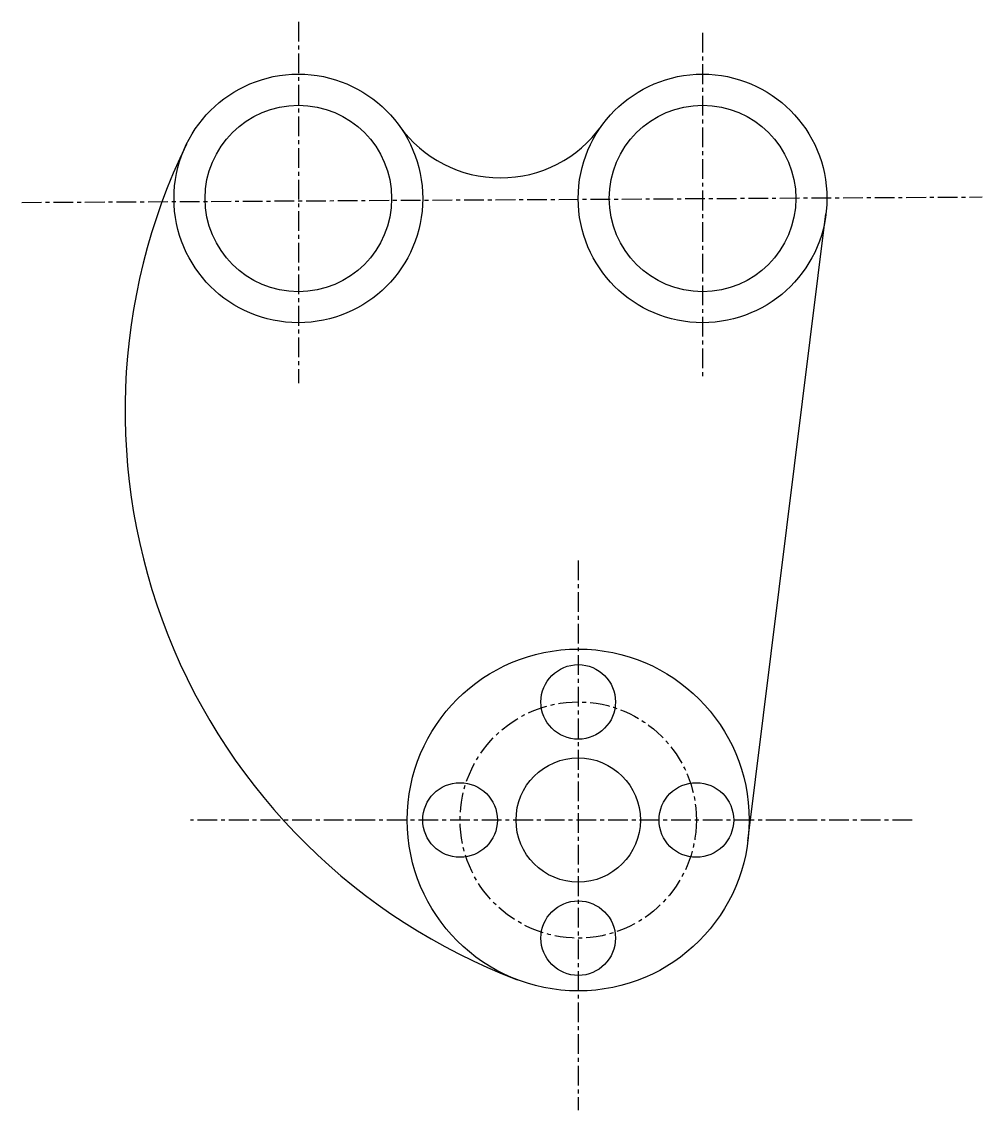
# Model space of a CAD drawing. Header units: millimetres. Extents: x 932 to 1087, y 336 to 511.
import ezdxf

# ---------------------------------------------------------------- set-up
doc = ezdxf.new("R2010")
doc.units = ezdxf.units.MM
doc.header["$LTSCALE"] = 0.1
doc.linetypes.add('CENTER', pattern=[50.8, 31.75, -6.35, 6.35, -6.35])

msp = doc.modelspace()

# ---------------------------------------------------------------- linework, layer by layer
at = {"color": 85, "linetype": 'CENTER', "true_color": 0x58ba48}
for p, q in [((976.96, 511.33), (976.96, 453.2)), ((1041.96, 509.57), (1041.96, 453.9)), ((932.48, 482.27), (1086.93, 483.15)), ((1021.96, 424.66), (1021.96, 336.22)), ((1075.65, 382.91), (959.63, 382.91))]:
    msp.add_line(p, q, dxfattribs=at)
at = {"ltscale": 0.1}
msp.add_line((1049.25, 379.51), (1061.8, 480.44), dxfattribs=at)
for centre, radius in [((976.96, 482.91), 20), ((1041.96, 482.91), 20), ((976.96, 482.91), 15), ((1041.96, 482.91), 15), ((1021.96, 382.91), 27.5), ((1021.96, 401.91), 6), ((1021.96, 382.91), 10), ((1002.96, 382.91), 6), ((1040.96, 382.91), 6), ((1021.96, 363.91), 6)]:
    msp.add_circle(centre, radius)
at = {"color": 85, "linetype": 'CENTER', "true_color": 0x58ba48}
msp.add_circle((1021.96, 382.91), 19, dxfattribs=at)
msp.add_arc((1009.46, 506.22), 20, 215.6591, 324.3409)
at = {"ltscale": 0.1}
msp.add_arc((1047.09, 448.77), 98, 154.0491, 249.1129, dxfattribs=at)

doc.saveas('drawing.dxf')
